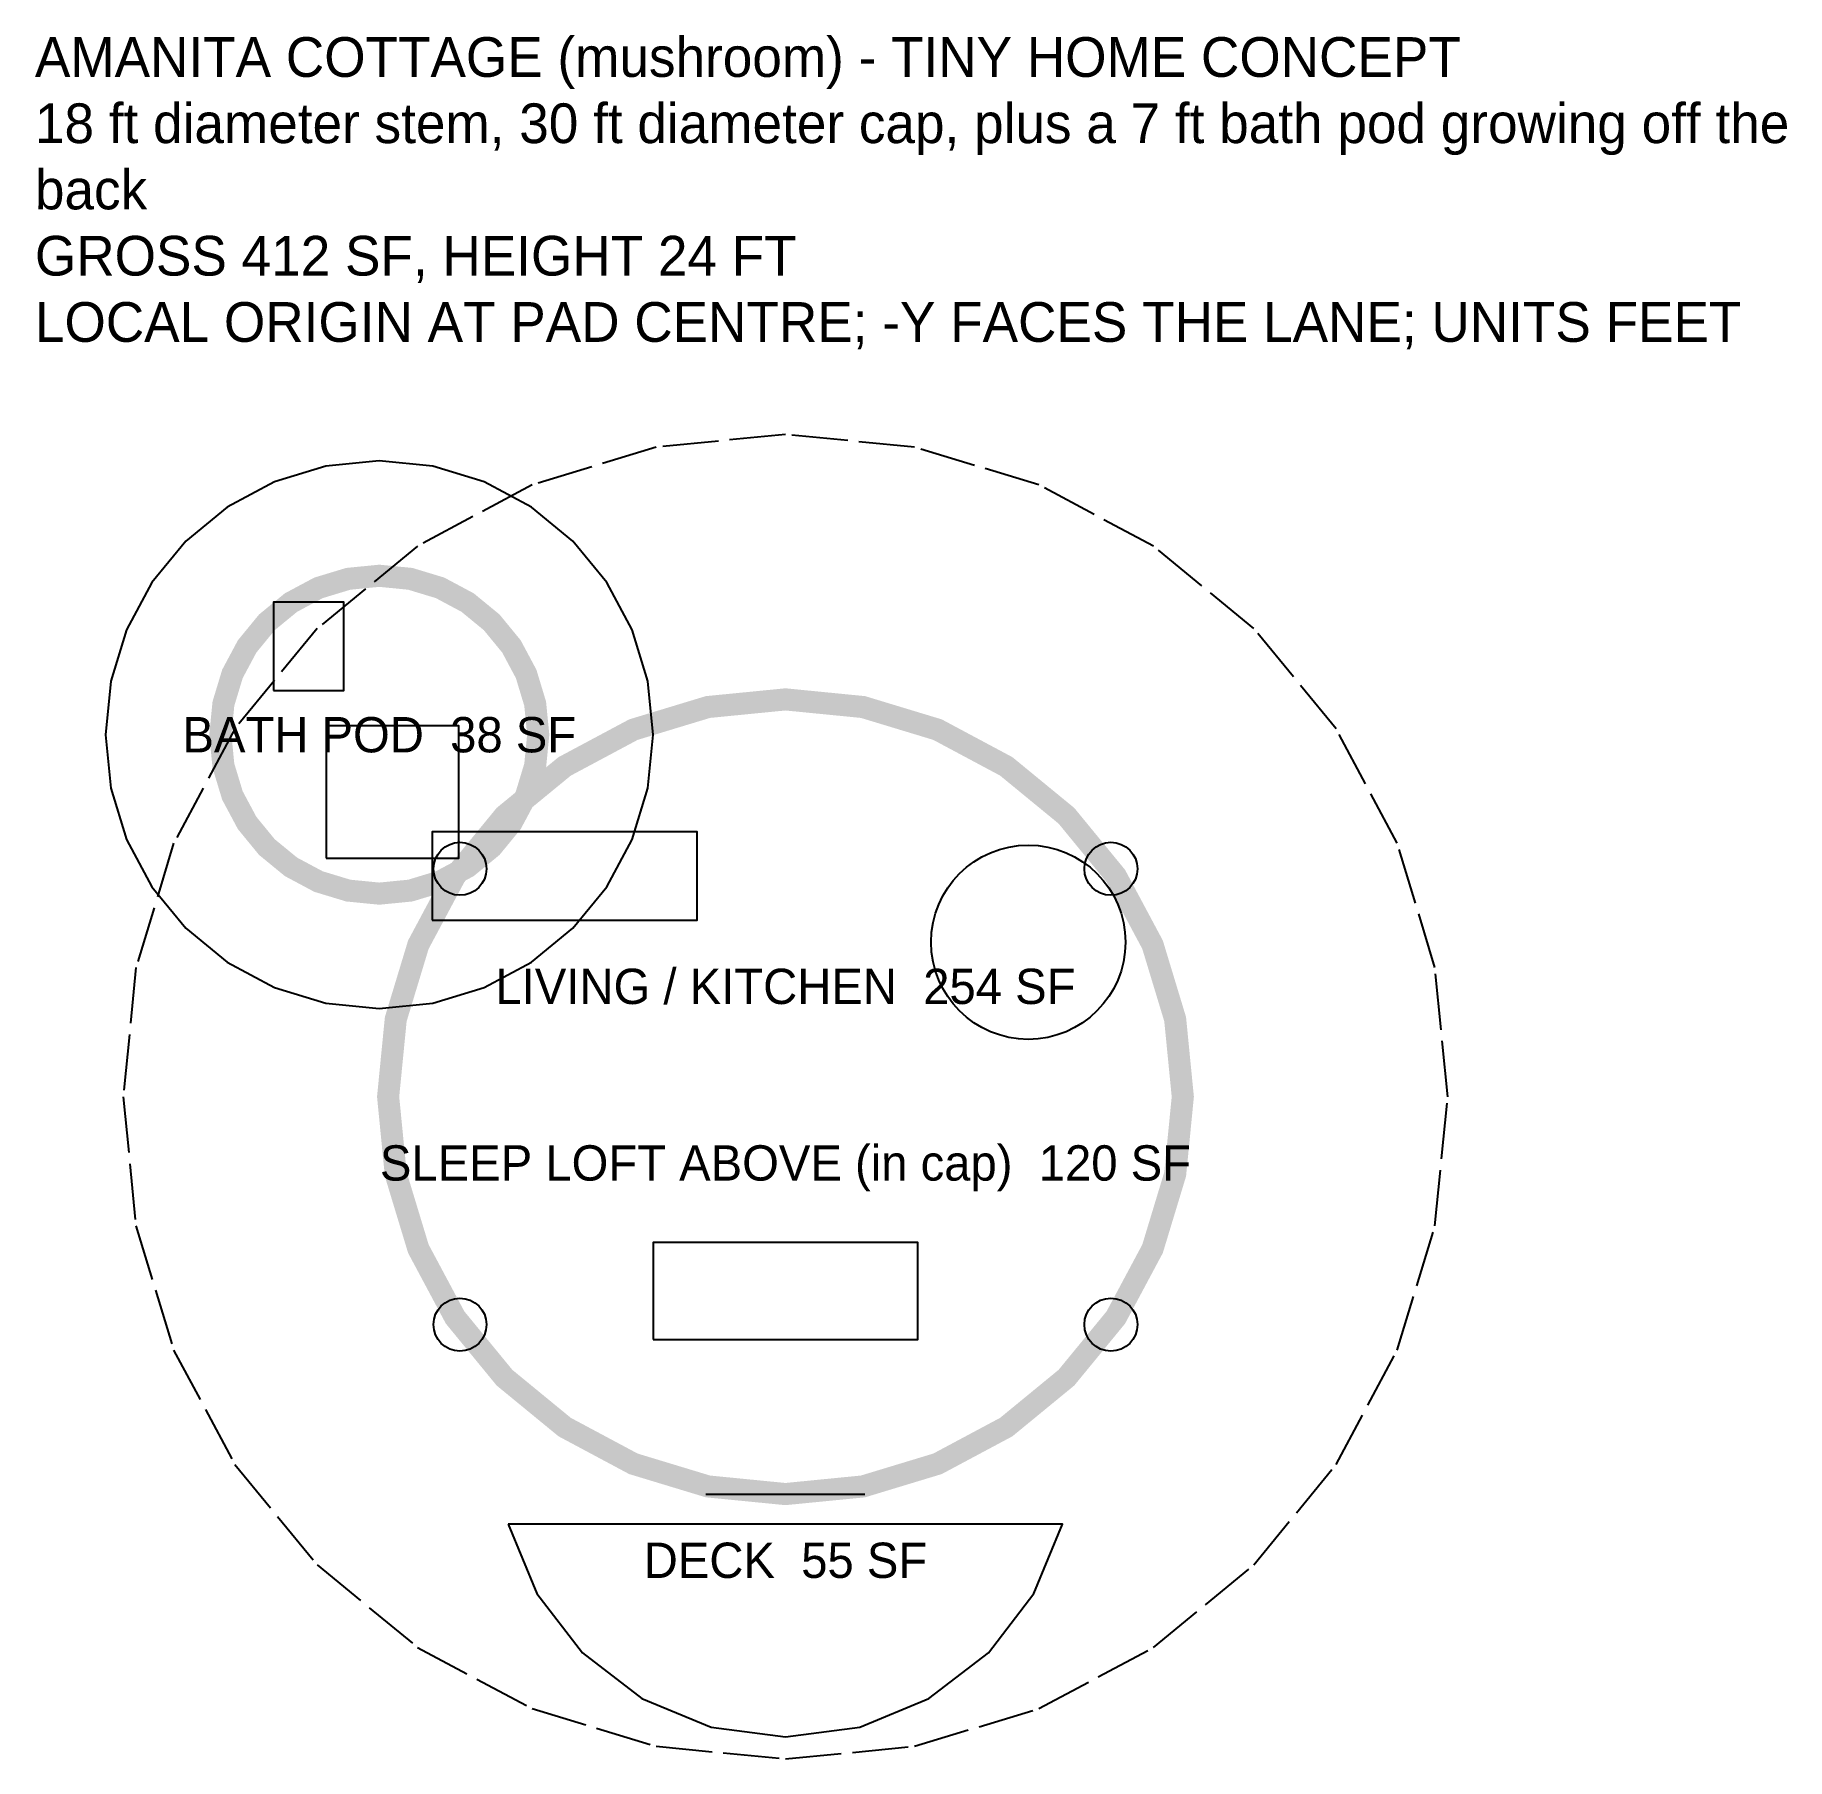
# Model space of a CAD drawing. Header units: feet. Extents: x -17 to 22.7, y -11 to 28.
import ezdxf
from ezdxf.enums import TextEntityAlignment as Align

# ---------------------------------------------------------------- set-up
doc = ezdxf.new("R2010")
doc.units = ezdxf.units.FT
doc.linetypes.add('DASHED', pattern=[1.524, 1.27, -0.254])
for name, color, linetype in [('A-ANNO', 2, 'Continuous'), ('A-DECK', 32, 'Continuous'), ('A-DOOR', 3, 'Continuous'), ('A-FURN', 9, 'Continuous'), ('A-GLAZ', 4, 'Continuous'), ('A-ROOF-OUTL', 8, 'Continuous'), ('A-WALL', 7, 'Continuous')]:
    doc.layers.add(name, color=color, linetype=linetype)

msp = doc.modelspace()

# ---------------------------------------------------------------- linework, layer by layer
at = {"layer": 'A-DECK'}
msp.add_lwpolyline([(-6.278517870878944, -5.682323793166385), (-5.6291651245988525, -7.249999999999998), (-4.596194077712561, -8.596194077712557), (-3.2500000000000027, -9.629165124598849), (-1.6823237931663841, -10.278517870878943), (-1.1940306291686693e-15, -10.5), (1.682323793166382, -10.278517870878945), (3.250000000000001, -9.62916512459885), (4.596194077712558, -8.59619407771256), (5.629165124598849, -7.250000000000003), (6.278517870878942, -5.68232379316639)], close=True, dxfattribs=at)
at = {"layer": 'A-DOOR'}
msp.add_line((-1.8, -5), (1.8, -5), dxfattribs=at)
at = {"layer": 'A-FURN'}
for points in [[(-11.6, 13.2), (-10, 13.2), (-10, 15.2), (-11.6, 15.2)], [(-10.4, 9.4), (-7.4, 9.4), (-7.4, 12.4), (-10.4, 12.4)], [(-8, 8), (-2, 8), (-2, 10), (-8, 10)], [(-3, -1.5), (3, -1.5), (3, 0.7000000000000002), (-3, 0.7000000000000002)]]:
    msp.add_lwpolyline(points, close=True, dxfattribs=at)
msp.add_circle((5.5, 7.5), 2.2, dxfattribs=at)
at = {"layer": 'A-GLAZ'}
for centre in [(-7.372368398600927, 9.162187927159414), (7.372368398600926, 9.162187927159415), (-7.372368398600926, -1.1621879271594153), (7.3723683986009245, -1.1621879271594189)]:
    msp.add_circle(centre, 0.6, dxfattribs=at)
at = {"layer": 'A-ROOF-OUTL', "linetype": 'DASHED'}
for points in [[(15, 4), (14.711779206048456, 6.926354830241923), (13.858192987669302, 9.740251485476346), (12.472044184538179, 12.333553495294034), (10.606601717798213, 14.606601717798211), (8.333553495294034, 16.472044184538177), (5.740251485476348, 17.8581929876693), (2.926354830241925, 18.711779206048455), (9.18485099360515e-16, 19), (-2.926354830241923, 18.711779206048455), (-5.740251485476346, 17.8581929876693), (-8.33355349529403, 16.472044184538184), (-10.606601717798211, 14.606601717798213), (-12.47204418453818, 12.333553495294034), (-13.858192987669302, 9.74025148547635), (-14.711779206048456, 6.926354830241929), (-15, 4.000000000000002), (-14.711779206048456, 1.0736451697580747), (-13.858192987669304, -1.7402514854763451), (-12.472044184538182, -4.33355349529403), (-10.606601717798215, -6.6066017177982115), (-8.333553495294034, -8.472044184538179), (-5.740251485476355, -9.858192987669298), (-2.9263548302419298, -10.711779206048455), (-2.7554552980815444e-15, -11), (2.9263548302419244, -10.711779206048456), (5.7402514854763504, -9.8581929876693), (8.333553495294028, -8.472044184538182), (10.60660171779821, -6.606601717798215), (12.472044184538179, -4.3335534952940336), (13.858192987669298, -1.7402514854763558), (14.711779206048455, 1.0736451697580693)], [(-2.999999999999999, 12.2), (-3.1191312614999704, 13.409559996499995), (-3.471946898430021, 14.572637280663557), (-4.044888403724219, 15.644535444721534), (-4.815937956643404, 16.584062043356592), (-5.755464555278465, 17.35511159627578), (-6.827362719336442, 17.92805310156998), (-7.990440003500003, 18.28086873850003), (-9.2, 18.4), (-10.409559996499993, 18.28086873850003), (-11.572637280663557, 17.92805310156998), (-12.644535444721532, 17.355111596275783), (-13.584062043356592, 16.584062043356596), (-14.35511159627578, 15.644535444721534), (-14.928053101569978, 14.572637280663557), (-15.280868738500029, 13.409559996499997), (-15.399999999999999, 12.2), (-15.280868738500029, 10.990440003500003), (-14.928053101569978, 9.827362719336444), (-14.355111596275782, 8.755464555278467), (-13.584062043356596, 7.815937956643405), (-12.644535444721534, 7.044888403724219), (-11.57263728066356, 6.471946898430023), (-10.409559996499997, 6.119131261499971), (-9.200000000000001, 5.999999999999999), (-7.990440003500003, 6.11913126149997), (-6.827362719336441, 6.471946898430022), (-5.755464555278468, 7.044888403724217), (-4.815937956643405, 7.8159379566434035), (-4.044888403724219, 8.755464555278465), (-3.471946898430023, 9.827362719336438), (-3.1191312614999713, 10.990440003500002)]]:
    msp.add_lwpolyline(points, close=True, dxfattribs=at)
at = {"layer": 'A-WALL', "const_width": 0.5}
for points in [[(-5.6, 12.2), (-5.66917299054837, 12.90232515925806), (-5.874033682959367, 13.577660356514322), (-6.206709395710837, 14.200052838870567), (-6.654415587728428, 14.74558441227157), (-7.1999471611294314, 15.193290604289162), (-7.822339643485676, 15.52596631704063), (-8.497674840741936, 15.730827009451628), (-9.2, 15.799999999999999), (-9.90232515925806, 15.730827009451628), (-10.577660356514322, 15.52596631704063), (-11.200052838870565, 15.193290604289164), (-11.74558441227157, 14.74558441227157), (-12.193290604289162, 14.200052838870567), (-12.52596631704063, 13.577660356514324), (-12.730827009451628, 12.902325159258062), (-12.799999999999999, 12.2), (-12.730827009451628, 11.497674840741936), (-12.525966317040632, 10.822339643485677), (-12.193290604289164, 10.199947161129433), (-11.74558441227157, 9.654415587728428), (-11.200052838870567, 9.206709395710837), (-10.577660356514325, 8.874033682959368), (-9.902325159258062, 8.66917299054837), (-9.2, 8.6), (-8.497674840741936, 8.66917299054837), (-7.822339643485675, 8.874033682959368), (-7.199947161129433, 9.206709395710835), (-6.654415587728429, 9.654415587728428), (-6.206709395710837, 10.199947161129431), (-5.874033682959368, 10.822339643485673), (-5.66917299054837, 11.497674840741936)], [(9, 4), (8.827067523629074, 5.755812898145154), (8.31491579260158, 7.444150891285808), (7.483226510722907, 9.000132097176419), (6.3639610306789285, 10.363961030678928), (5.0001320971764205, 11.483226510722908), (3.4441508912858083, 12.31491579260158), (1.755812898145155, 12.827067523629074), (5.51091059616309e-16, 13), (-1.7558128981451537, 12.827067523629074), (-3.4441508912858074, 12.31491579260158), (-5.000132097176418, 11.48322651072291), (-6.363961030678928, 10.36396103067893), (-7.483226510722908, 9.000132097176419), (-8.31491579260158, 7.444150891285809), (-8.827067523629074, 5.755812898145157), (-9, 4.000000000000001), (-8.827067523629074, 2.2441871018548447), (-8.314915792601582, 0.555849108714193), (-7.4832265107229095, -1.0001320971764178), (-6.363961030678929, -2.3639610306789276), (-5.00013209717642, -3.483226510722907), (-3.444150891285813, -4.314915792601578), (-1.755812898145158, -4.827067523629072), (-1.6532731788489267e-15, -5), (1.7558128981451548, -4.827067523629074), (3.44415089128581, -4.31491579260158), (5.000132097176417, -3.4832265107229095), (6.363961030678926, -2.3639610306789294), (7.483226510722907, -1.0001320971764196), (8.314915792601578, 0.5558491087141864), (8.827067523629072, 2.2441871018548416)]]:
    msp.add_lwpolyline(points, close=True, dxfattribs=at)

# ---------------------------------------------------------------- texts
at = {"layer": 'A-ANNO'}
for s, p in [('BATH POD  38 SF', (-9.2, 12.2)), ('LIVING / KITCHEN  254 SF', (0, 6.5)), ('SLEEP LOFT ABOVE (in cap)  120 SF', (0, 2.5)), ('DECK  55 SF', (0, -6.5))]:
    msp.add_text(s, height=0.8, dxfattribs=at).set_placement(p, align=Align.MIDDLE_CENTER)
at = {"layer": 'A-ANNO', "insert": (-17, 28), "char_height": 0.9, "width": 40, "attachment_point": 1}
msp.add_mtext('AMANITA COTTAGE (mushroom) - TINY HOME CONCEPT\\P18 ft diameter stem, 30 ft diameter cap, plus a 7 ft bath pod growing off the back\\PGROSS 412 SF, HEIGHT 24 FT\\PLOCAL ORIGIN AT PAD CENTRE; -Y FACES THE LANE; UNITS FEET', dxfattribs=at)

doc.saveas('drawing.dxf')
